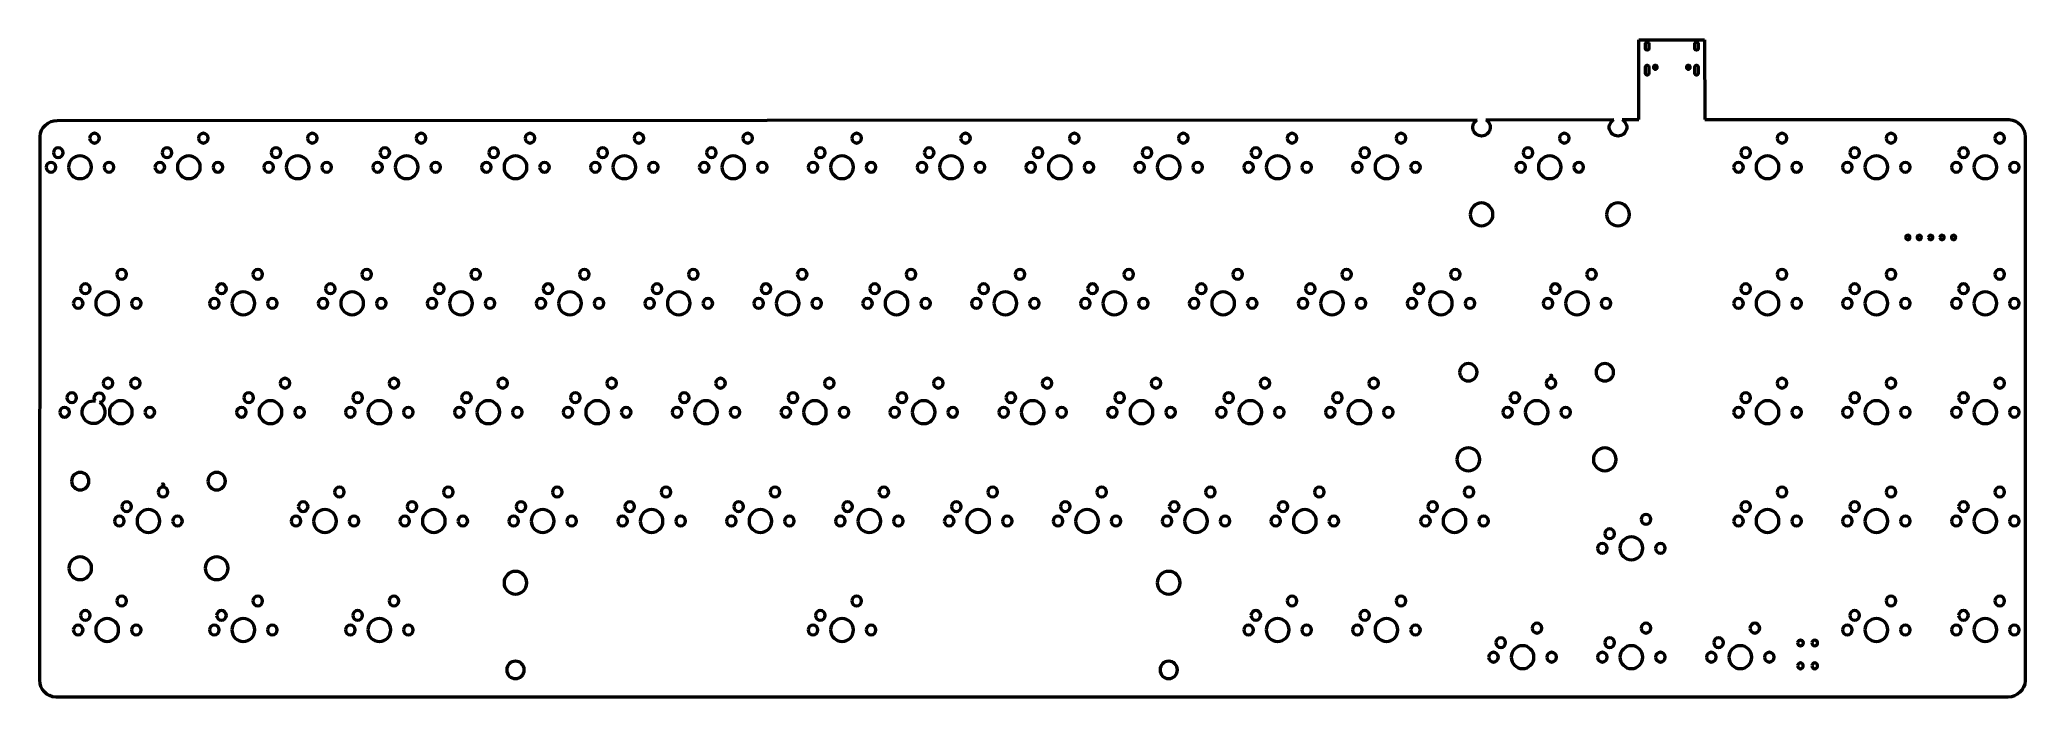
# Model space of a CAD drawing. Header units: millimetres. Extents: x 30 to 378, y 129 to 244.
import ezdxf

# ---------------------------------------------------------------- set-up
doc = ezdxf.new("R2010")
doc.units = ezdxf.units.MM
doc.header["$LTSCALE"] = 0.75
doc.layers.add('Visible', color=7, linetype='Continuous', lineweight=50)

msp = doc.modelspace()

# ---------------------------------------------------------------- linework, layer by layer
at = {"layer": 'Visible'}
for p, q in [((309.945127, 229.935536), (309.955094, 243.915536)), ((309.955094, 243.915536), (321.445094, 243.905536)), ((321.445094, 243.905536), (321.465094, 229.935536)), ((311.090094, 242.370536), (311.090094, 243.170536)), ((311.690094, 243.170536), (311.690094, 242.370536)), ((319.730094, 242.370536), (319.730094, 243.170536)), ((320.330094, 243.170536), (320.330094, 242.370536)), ((311.090094, 238.040536), (311.090094, 239.140536)), ((311.690094, 239.140536), (311.690094, 238.040536)), ((319.730094, 238.040536), (319.730094, 239.140536)), ((320.330094, 239.140536), (320.330094, 238.040536)), ((33.185094, 229.795536), (281.667284, 229.921232)), ((283.16056, 229.921987), (305.565188, 229.933321)), ((307.014643, 229.934054), (309.945127, 229.935536)), ((321.465094, 229.935536), (374.545094, 229.935536)), ((374.545094, 229.935536), (374.713438, 229.933176)), ((30.135094, 131.865536), (30.185094, 226.795536)), ((30.185094, 226.795536), (30.187454, 226.96388)), ((377.545094, 226.935536), (377.555094, 131.915536)), ((33.135094, 128.865536), (32.96675, 128.867896)), ((374.555094, 128.915536), (33.135094, 128.865536)), ((377.555094, 131.915536), (377.552734, 131.747192))]:
    msp.add_line(p, q, dxfattribs=at)
at = {"layer": 'Visible', "extrusion": (0, 0, -1)}
for centre, radius in [((-312.820094, 239.090536), 0.325), ((-318.600094, 239.090536), 0.325), ((-39.717594, 226.688036), 0.85), ((-58.767594, 226.688036), 0.85), ((-77.817594, 226.688036), 0.85), ((-96.867594, 226.688036), 0.85), ((-115.917594, 226.688036), 0.85), ((-134.967594, 226.688036), 0.85), ((-154.017594, 226.688036), 0.85), ((-173.067594, 226.688036), 0.85), ((-192.117594, 226.688036), 0.85), ((-211.167594, 226.688036), 0.85), ((-230.217594, 226.688036), 0.85), ((-249.267594, 226.688036), 0.85), ((-268.317594, 226.688036), 0.85), ((-296.892594, 226.688036), 0.85), ((-334.992594, 226.688036), 0.85), ((-354.042594, 226.688036), 0.85), ((-373.092594, 226.688036), 0.85), ((-32.097594, 221.608036), 0.85), ((-33.367594, 224.148036), 0.85), ((-37.177594, 221.608036), 2), ((-42.257594, 221.608036), 0.85), ((-51.147594, 221.608036), 0.85), ((-52.417594, 224.148036), 0.85), ((-56.227594, 221.608036), 2), ((-61.307594, 221.608036), 0.85), ((-70.197594, 221.608036), 0.85), ((-71.467594, 224.148036), 0.85), ((-75.277594, 221.608036), 2), ((-80.357594, 221.608036), 0.85), ((-89.247594, 221.608036), 0.85), ((-90.517594, 224.148036), 0.85), ((-94.327594, 221.608036), 2), ((-99.407594, 221.608036), 0.85), ((-108.297594, 221.608036), 0.85), ((-109.567594, 224.148036), 0.85), ((-113.377594, 221.608036), 2), ((-118.457594, 221.608036), 0.85), ((-127.347594, 221.608036), 0.85), ((-128.617594, 224.148036), 0.85), ((-132.427594, 221.608036), 2), ((-137.507594, 221.608036), 0.85), ((-146.397594, 221.608036), 0.85), ((-147.667594, 224.148036), 0.85), ((-151.477594, 221.608036), 2), ((-156.557594, 221.608036), 0.85), ((-165.447594, 221.608036), 0.85), ((-166.717594, 224.148036), 0.85), ((-170.527594, 221.608036), 2), ((-175.607594, 221.608036), 0.85), ((-184.497594, 221.608036), 0.85), ((-185.767594, 224.148036), 0.85), ((-189.577594, 221.608036), 2), ((-194.657594, 221.608036), 0.85), ((-203.547594, 221.608036), 0.85), ((-204.817594, 224.148036), 0.85), ((-208.627594, 221.608036), 2), ((-213.707594, 221.608036), 0.85), ((-222.597594, 221.608036), 0.85), ((-223.867594, 224.148036), 0.85), ((-227.677594, 221.608036), 2), ((-232.757594, 221.608036), 0.85), ((-241.647594, 221.608036), 0.85), ((-242.917594, 224.148036), 0.85), ((-246.727594, 221.608036), 2), ((-251.807594, 221.608036), 0.85), ((-260.697594, 221.608036), 0.85), ((-261.967594, 224.148036), 0.85), ((-265.777594, 221.608036), 2), ((-270.857594, 221.608036), 0.85), ((-289.272594, 221.608036), 0.85), ((-290.542594, 224.148036), 0.85), ((-294.352594, 221.608036), 2), ((-299.432594, 221.608036), 0.85), ((-327.372594, 221.608036), 0.85), ((-328.642594, 224.148036), 0.85), ((-332.452594, 221.608036), 2), ((-337.532594, 221.608036), 0.85), ((-346.422594, 221.608036), 0.85), ((-347.692594, 224.148036), 0.85), ((-351.502594, 221.608036), 2), ((-356.582594, 221.608036), 0.85), ((-365.472594, 221.608036), 0.85), ((-366.742594, 224.148036), 0.85), ((-370.552594, 221.608036), 2), ((-375.632594, 221.608036), 0.85), ((-282.414594, 213.353036), 1.9939), ((-306.290594, 213.353036), 1.9939), ((-357.005094, 209.325536), 0.375), ((-359.005094, 209.325536), 0.375), ((-361.005094, 209.325536), 0.375), ((-363.005094, 209.325536), 0.375), ((-365.005094, 209.325536), 0.375), ((-44.480594, 202.875536), 0.85), ((-68.292594, 202.875536), 0.85), ((-87.342594, 202.875536), 0.85), ((-106.392594, 202.875536), 0.85), ((-125.442594, 202.875536), 0.85), ((-144.492594, 202.875536), 0.85), ((-163.542594, 202.875536), 0.85), ((-182.592594, 202.875536), 0.85), ((-201.642594, 202.875536), 0.85), ((-220.692594, 202.875536), 0.85), ((-239.742594, 202.875536), 0.85), ((-258.792594, 202.875536), 0.85), ((-277.842594, 202.875536), 0.85), ((-301.655594, 202.875536), 0.85), ((-334.992594, 202.875536), 0.85), ((-354.042594, 202.875536), 0.85), ((-373.092594, 202.875536), 0.85), ((-36.860594, 197.795536), 0.85), ((-38.130594, 200.335536), 0.85), ((-41.940594, 197.795536), 2), ((-47.020594, 197.795536), 0.85), ((-60.672594, 197.795536), 0.85), ((-61.942594, 200.335536), 0.85), ((-65.752594, 197.795536), 2), ((-70.832594, 197.795536), 0.85), ((-79.722594, 197.795536), 0.85), ((-80.992594, 200.335536), 0.85), ((-84.802594, 197.795536), 2), ((-89.882594, 197.795536), 0.85), ((-98.772594, 197.795536), 0.85), ((-100.042594, 200.335536), 0.85), ((-103.852594, 197.795536), 2), ((-108.932594, 197.795536), 0.85), ((-117.822594, 197.795536), 0.85), ((-119.092594, 200.335536), 0.85), ((-122.902594, 197.795536), 2), ((-127.982594, 197.795536), 0.85), ((-136.872594, 197.795536), 0.85), ((-138.142594, 200.335536), 0.85), ((-141.952594, 197.795536), 2), ((-147.032594, 197.795536), 0.85), ((-155.922594, 197.795536), 0.85), ((-157.192594, 200.335536), 0.85), ((-161.002594, 197.795536), 2), ((-166.082594, 197.795536), 0.85), ((-174.972594, 197.795536), 0.85), ((-176.242594, 200.335536), 0.85), ((-180.052594, 197.795536), 2), ((-185.132594, 197.795536), 0.85), ((-194.022594, 197.795536), 0.85), ((-195.292594, 200.335536), 0.85), ((-199.102594, 197.795536), 2), ((-204.182594, 197.795536), 0.85), ((-213.072594, 197.795536), 0.85), ((-214.342594, 200.335536), 0.85), ((-218.152594, 197.795536), 2), ((-223.232594, 197.795536), 0.85), ((-232.122594, 197.795536), 0.85), ((-233.392594, 200.335536), 0.85), ((-237.202594, 197.795536), 2), ((-242.282594, 197.795536), 0.85), ((-251.172594, 197.795536), 0.85), ((-252.442594, 200.335536), 0.85), ((-256.252594, 197.795536), 2), ((-261.332594, 197.795536), 0.85), ((-270.222594, 197.795536), 0.85), ((-271.492594, 200.335536), 0.85), ((-275.302594, 197.795536), 2), ((-280.382594, 197.795536), 0.85), ((-294.035594, 197.795536), 0.85), ((-295.305594, 200.335536), 0.85), ((-299.115594, 197.795536), 2), ((-304.195594, 197.795536), 0.85), ((-327.372594, 197.795536), 0.85), ((-328.642594, 200.335536), 0.85), ((-332.452594, 197.795536), 2), ((-337.532594, 197.795536), 0.85), ((-346.422594, 197.795536), 0.85), ((-347.692594, 200.335536), 0.85), ((-351.502594, 197.795536), 2), ((-356.582594, 197.795536), 0.85), ((-365.472594, 197.795536), 0.85), ((-366.742594, 200.335536), 0.85), ((-370.552594, 197.795536), 2), ((-375.632594, 197.795536), 0.85), ((-42.098594, 183.825536), 0.85), ((-46.861594, 183.825536), 0.85), ((-73.055094, 183.825536), 0.85), ((-92.105094, 183.825536), 0.85), ((-111.155094, 183.825536), 0.85), ((-130.205094, 183.825536), 0.85), ((-149.255094, 183.825536), 0.85), ((-168.305094, 183.825536), 0.85), ((-187.355094, 183.825536), 0.85), ((-206.405094, 183.825536), 0.85), ((-225.455094, 183.825536), 0.85), ((-244.505094, 183.825536), 0.85), ((-263.555094, 183.825536), 0.85), ((-280.107694, 185.730536), 1.524), ((-294.585694, 183.825536), 0.85), ((-294.585694, 185.085536), 0.15), ((-303.983694, 185.730536), 1.524), ((-334.992594, 183.825536), 0.85), ((-354.042594, 183.825536), 0.85), ((-373.092594, 183.825536), 0.85), ((-35.748594, 181.285536), 0.85), ((-44.321594, 178.745536), 2), ((-66.705094, 181.285536), 0.85), ((-70.515094, 178.745536), 2), ((-85.755094, 181.285536), 0.85), ((-89.565094, 178.745536), 2), ((-104.805094, 181.285536), 0.85), ((-108.615094, 178.745536), 2), ((-123.855094, 181.285536), 0.85), ((-127.665094, 178.745536), 2), ((-142.905094, 181.285536), 0.85), ((-146.715094, 178.745536), 2), ((-161.955094, 181.285536), 0.85), ((-165.765094, 178.745536), 2), ((-181.005094, 181.285536), 0.85), ((-184.815094, 178.745536), 2), ((-200.055094, 181.285536), 0.85), ((-203.865094, 178.745536), 2), ((-219.105094, 181.285536), 0.85), ((-222.915094, 178.745536), 2), ((-238.155094, 181.285536), 0.85), ((-241.965094, 178.745536), 2), ((-257.205094, 181.285536), 0.85), ((-261.015094, 178.745536), 2), ((-288.235694, 181.285536), 0.85), ((-292.045694, 178.745536), 2), ((-328.642594, 181.285536), 0.85), ((-332.452594, 178.745536), 2), ((-347.692594, 181.285536), 0.85), ((-351.502594, 178.745536), 2), ((-366.742594, 181.285536), 0.85), ((-370.552594, 178.745536), 2), ((-34.478594, 178.745536), 0.85), ((-49.401594, 178.745536), 0.85), ((-65.435094, 178.745536), 0.85), ((-75.595094, 178.745536), 0.85), ((-84.485094, 178.745536), 0.85), ((-94.645094, 178.745536), 0.85), ((-103.535094, 178.745536), 0.85), ((-113.695094, 178.745536), 0.85), ((-122.585094, 178.745536), 0.85), ((-132.745094, 178.745536), 0.85), ((-141.635094, 178.745536), 0.85), ((-151.795094, 178.745536), 0.85), ((-160.685094, 178.745536), 0.85), ((-170.845094, 178.745536), 0.85), ((-179.735094, 178.745536), 0.85), ((-189.895094, 178.745536), 0.85), ((-198.785094, 178.745536), 0.85), ((-208.945094, 178.745536), 0.85), ((-217.835094, 178.745536), 0.85), ((-227.995094, 178.745536), 0.85), ((-236.885094, 178.745536), 0.85), ((-247.045094, 178.745536), 0.85), ((-255.935094, 178.745536), 0.85), ((-266.095094, 178.745536), 0.85), ((-286.965694, 178.745536), 0.85), ((-297.125694, 178.745536), 0.85), ((-327.372594, 178.745536), 0.85), ((-337.532594, 178.745536), 0.85), ((-346.422594, 178.745536), 0.85), ((-356.582594, 178.745536), 0.85), ((-365.472594, 178.745536), 0.85), ((-375.632594, 178.745536), 0.85), ((-280.107694, 170.490536), 1.9939), ((-303.983694, 170.490536), 1.9939), ((-37.220194, 166.680536), 1.524), ((-61.096194, 166.680536), 1.524), ((-51.698194, 164.775536), 0.85), ((-51.698194, 166.035536), 0.15), ((-82.580094, 164.775536), 0.85), ((-101.630094, 164.775536), 0.85), ((-120.680094, 164.775536), 0.85), ((-139.730094, 164.775536), 0.85), ((-158.780094, 164.775536), 0.85), ((-177.830094, 164.775536), 0.85), ((-196.880094, 164.775536), 0.85), ((-215.930094, 164.775536), 0.85), ((-234.980094, 164.775536), 0.85), ((-254.030094, 164.775536), 0.85), ((-280.224094, 164.775536), 0.85), ((-334.992594, 164.775536), 0.85), ((-354.042594, 164.775536), 0.85), ((-373.092594, 164.775536), 0.85), ((-44.078194, 159.695536), 0.85), ((-45.348194, 162.235536), 0.85), ((-49.158194, 159.695536), 2), ((-54.238194, 159.695536), 0.85), ((-74.960094, 159.695536), 0.85), ((-76.230094, 162.235536), 0.85), ((-80.040094, 159.695536), 2), ((-85.120094, 159.695536), 0.85), ((-94.010094, 159.695536), 0.85), ((-95.280094, 162.235536), 0.85), ((-99.090094, 159.695536), 2), ((-104.170094, 159.695536), 0.85), ((-113.060094, 159.695536), 0.85), ((-114.330094, 162.235536), 0.85), ((-118.140094, 159.695536), 2), ((-123.220094, 159.695536), 0.85), ((-132.110094, 159.695536), 0.85), ((-133.380094, 162.235536), 0.85), ((-137.190094, 159.695536), 2), ((-142.270094, 159.695536), 0.85), ((-151.160094, 159.695536), 0.85), ((-152.430094, 162.235536), 0.85), ((-156.240094, 159.695536), 2), ((-161.320094, 159.695536), 0.85), ((-170.210094, 159.695536), 0.85), ((-171.480094, 162.235536), 0.85), ((-175.290094, 159.695536), 2), ((-180.370094, 159.695536), 0.85), ((-189.260094, 159.695536), 0.85), ((-190.530094, 162.235536), 0.85), ((-194.340094, 159.695536), 2), ((-199.420094, 159.695536), 0.85), ((-208.310094, 159.695536), 0.85), ((-209.580094, 162.235536), 0.85), ((-213.390094, 159.695536), 2), ((-218.470094, 159.695536), 0.85), ((-227.360094, 159.695536), 0.85), ((-228.630094, 162.235536), 0.85), ((-232.440094, 159.695536), 2), ((-237.520094, 159.695536), 0.85), ((-246.410094, 159.695536), 0.85), ((-247.680094, 162.235536), 0.85), ((-251.490094, 159.695536), 2), ((-256.570094, 159.695536), 0.85), ((-272.604094, 159.695536), 0.85), ((-273.874094, 162.235536), 0.85), ((-277.684094, 159.695536), 2), ((-282.764094, 159.695536), 0.85), ((-311.180094, 160.013036), 0.85), ((-327.372594, 159.695536), 0.85), ((-328.642594, 162.235536), 0.85), ((-332.452594, 159.695536), 2), ((-337.532594, 159.695536), 0.85), ((-346.422594, 159.695536), 0.85), ((-347.692594, 162.235536), 0.85), ((-351.502594, 159.695536), 2), ((-356.582594, 159.695536), 0.85), ((-365.472594, 159.695536), 0.85), ((-366.742594, 162.235536), 0.85), ((-370.552594, 159.695536), 2), ((-375.632594, 159.695536), 0.85), ((-304.830094, 157.473036), 0.85), ((-308.640094, 154.933036), 2), ((-37.220194, 151.440536), 1.9939), ((-61.096194, 151.440536), 1.9939), ((-303.560094, 154.933036), 0.85), ((-313.720094, 154.933036), 0.85), ((-113.377594, 148.900536), 1.9939), ((-227.677594, 148.900536), 1.9939), ((-44.480594, 145.725536), 0.85), ((-68.292594, 145.725536), 0.85), ((-92.105594, 145.725536), 0.85), ((-173.067594, 145.725536), 0.85), ((-249.267594, 145.725536), 0.85), ((-268.317594, 145.725536), 0.85), ((-354.042594, 145.725536), 0.85), ((-373.092594, 145.725536), 0.85), ((-38.130594, 143.185536), 0.85), ((-41.940594, 140.645536), 2), ((-61.942594, 143.185536), 0.85), ((-65.752594, 140.645536), 2), ((-85.755594, 143.185536), 0.85), ((-89.565594, 140.645536), 2), ((-166.717594, 143.185536), 0.85), ((-170.527594, 140.645536), 2), ((-242.917594, 143.185536), 0.85), ((-246.727594, 140.645536), 2), ((-261.967594, 143.185536), 0.85), ((-265.777594, 140.645536), 2), ((-347.692594, 143.185536), 0.85), ((-351.502594, 140.645536), 2), ((-366.742594, 143.185536), 0.85), ((-370.552594, 140.645536), 2), ((-36.860594, 140.645536), 0.85), ((-47.020594, 140.645536), 0.85), ((-60.672594, 140.645536), 0.85), ((-70.832594, 140.645536), 0.85), ((-84.485594, 140.645536), 0.85), ((-94.645594, 140.645536), 0.85), ((-165.447594, 140.645536), 0.85), ((-175.607594, 140.645536), 0.85), ((-241.647594, 140.645536), 0.85), ((-251.807594, 140.645536), 0.85), ((-260.697594, 140.645536), 0.85), ((-270.857594, 140.645536), 0.85), ((-285.780094, 138.423036), 0.85), ((-292.130094, 140.963036), 0.85), ((-304.830094, 138.423036), 0.85), ((-311.180094, 140.963036), 0.85), ((-323.880094, 138.423036), 0.85), ((-330.230094, 140.963036), 0.85), ((-346.422594, 140.645536), 0.85), ((-356.582594, 140.645536), 0.85), ((-365.472594, 140.645536), 0.85), ((-375.632594, 140.645536), 0.85), ((-284.510094, 135.883036), 0.85), ((-289.590094, 135.883036), 2), ((-294.670094, 135.883036), 0.85), ((-303.560094, 135.883036), 0.85), ((-308.640094, 135.883036), 2), ((-313.720094, 135.883036), 0.85), ((-322.610094, 135.883036), 0.85), ((-327.690094, 135.883036), 2), ((-332.770094, 135.883036), 0.85), ((-338.221494, 138.364136), 0.5), ((-340.721494, 138.364136), 0.5), ((-113.377594, 133.660536), 1.524), ((-227.677594, 133.660536), 1.524), ((-338.217594, 134.365536), 0.5), ((-340.717594, 134.365536), 0.5)]:
    msp.add_circle(centre, radius, dxfattribs=at)
for centre, radius, start, end in [((-311.390094, 243.170536), 0.3, 0, 180), ((-320.030094, 243.170536), 0.3, 0, 180), ((-311.390094, 242.370536), 0.3, 180, 0), ((-320.030094, 242.370536), 0.3, 180, 0), ((-311.390094, 239.140536), 0.3, 0, 180), ((-311.390094, 238.040536), 0.3, 180, 0), ((-320.030094, 239.140536), 0.3, 0, 180), ((-320.030094, 238.040536), 0.3, 180, 0), ((-33.18088, 226.797493), 2.998046, 3.181472, 90.080538), ((-282.414594, 228.593036), 1.524, 119.306348, 60.635686), ((-306.290594, 228.593036), 1.524, 118.36574, 61.576293), ((-374.54705, 226.939751), 2.998046, 93.181472, 180.080538), ((-39.558594, 178.745536), 2, 121.970983, 99.160883), ((-40.511594, 181.285536), 0.85, 318.294238, 262.837627), ((-33.133137, 131.861322), 2.998046, 273.181472, 0.080538), ((-374.559308, 131.91358), 2.998046, 183.181472, 270.080538)]:
    msp.add_arc(centre, radius, start, end, dxfattribs=at)

doc.saveas('drawing.dxf')
